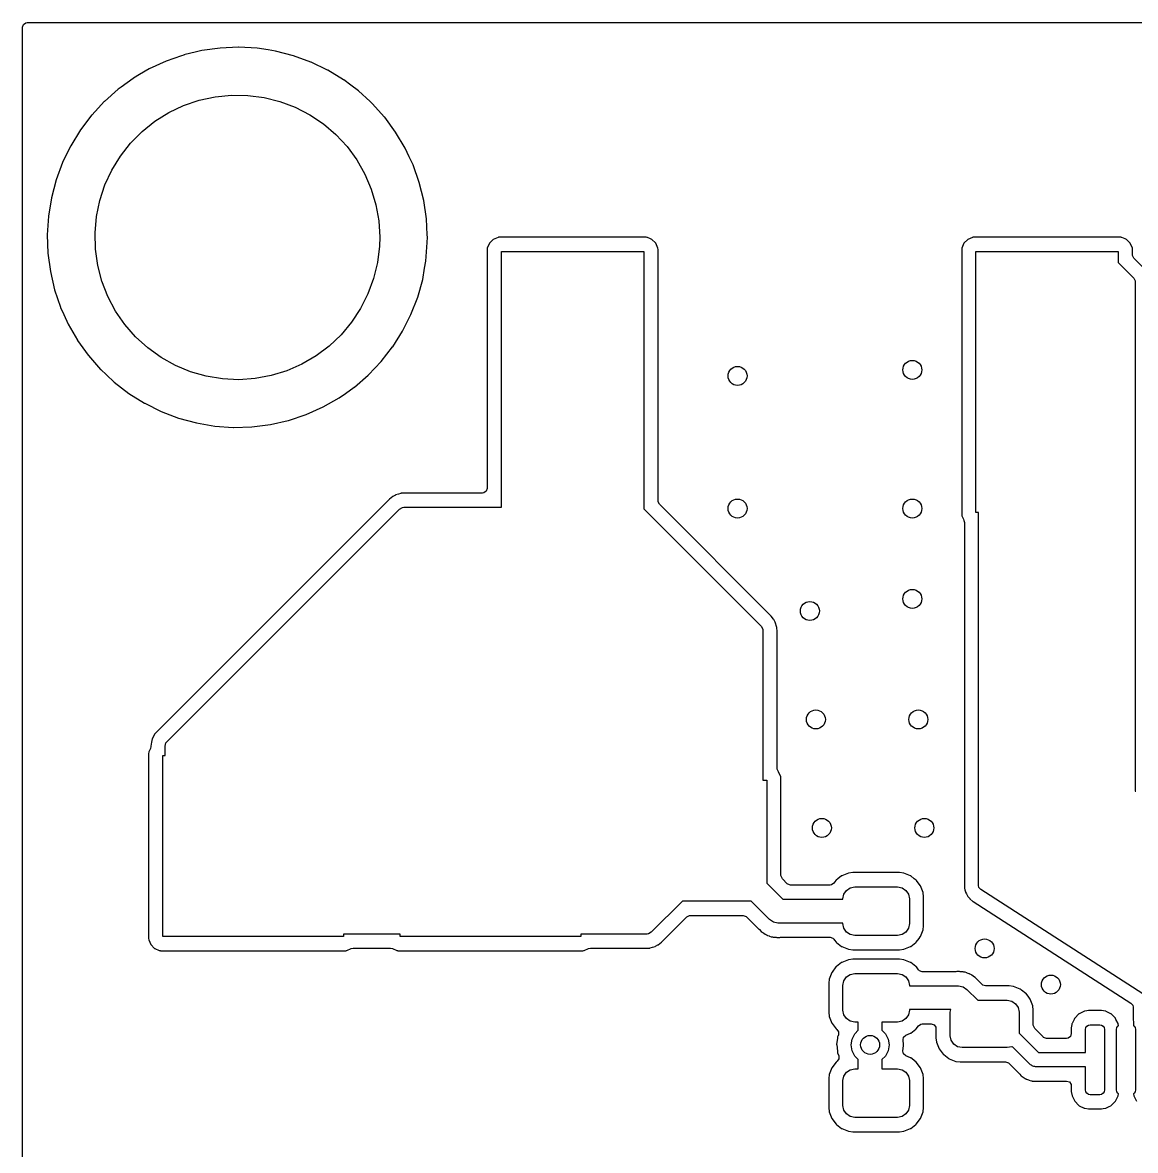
# Model space of a CAD drawing. Extents: x 0.02 to 1.58, y 0.02 to 1.58.
# Drawn here: x 0.022 to 0.945, y 0.642 to 1.578 of the extents above; entities that cross this region are included whole.
import ezdxf

# ---------------------------------------------------------------- set-up
doc = ezdxf.new("R2010")
doc.units = 0
doc.header["$MEASUREMENT"] = 0
doc.layers.add('BLACK', color=7, linetype='CONTINUOUS')

msp = doc.modelspace()

# ---------------------------------------------------------------- linework, layer by layer
at = {"layer": 'BLACK', "linetype": 'CONTINUOUS'}
for p, q in [((0.02181, 1.57429), (0.02256, 1.57658)), ((0.02181, 0.02571), (0.02181, 1.57429)), ((0.02256, 1.57658), (0.0245, 1.578)), ((0.0245, 1.578), (0.02571, 1.57819)), ((0.02571, 1.57819), (1.57429, 1.57819)), ((0.1662, 1.55387), (0.15557, 1.5513)), ((0.17045, 1.5549), (0.1662, 1.55387)), ((0.18571, 1.55704), (0.17045, 1.5549)), ((0.2011, 1.55769), (0.18571, 1.55704)), ((0.2012, 1.55768), (0.2011, 1.55769)), ((0.21639, 1.55683), (0.2012, 1.55768)), ((0.2012, 1.55768), (0.2012, 1.55768)), ((0.21648, 1.55683), (0.21639, 1.55683)), ((0.21639, 1.55683), (0.21639, 1.55683)), ((0.21658, 1.55681), (0.21648, 1.55683)), ((0.22552, 1.55543), (0.21658, 1.55681)), ((0.21658, 1.55681), (0.21658, 1.55681)), ((0.23171, 1.55447), (0.22552, 1.55543)), ((0.2318, 1.55445), (0.23171, 1.55447)), ((0.24654, 1.55066), (0.2318, 1.55445)), ((0.14093, 1.54621), (0.12694, 1.53975)), ((0.14102, 1.54624), (0.14093, 1.54621)), ((0.15356, 1.55061), (0.14102, 1.54624)), ((0.14102, 1.54624), (0.14102, 1.54624)), ((0.15548, 1.55127), (0.15356, 1.55061)), ((0.15557, 1.5513), (0.15548, 1.55127)), ((0.15557, 1.5513), (0.15557, 1.5513)), ((0.24663, 1.55064), (0.24654, 1.55066)), ((0.24654, 1.55066), (0.24654, 1.55066)), ((0.26111, 1.54537), (0.24663, 1.55064)), ((0.26119, 1.54533), (0.26111, 1.54537)), ((0.27492, 1.53875), (0.26119, 1.54533)), ((0.26119, 1.54533), (0.26119, 1.54533)), ((0.11893, 1.53504), (0.11374, 1.532)), ((0.12694, 1.53975), (0.11893, 1.53504)), ((0.275, 1.53871), (0.27492, 1.53875)), ((0.27492, 1.53875), (0.27492, 1.53875)), ((0.28818, 1.53073), (0.275, 1.53871)), ((0.11358, 1.53189), (0.10366, 1.52469)), ((0.11366, 1.53195), (0.11358, 1.53189)), ((0.11358, 1.53189), (0.11358, 1.53189)), ((0.11374, 1.532), (0.11366, 1.53195)), ((0.11374, 1.532), (0.11374, 1.532)), ((0.28825, 1.53067), (0.28818, 1.53073)), ((0.28826, 1.53067), (0.28825, 1.53067)), ((0.2943, 1.52615), (0.28826, 1.53067)), ((0.30051, 1.5215), (0.2943, 1.52615)), ((0.10119, 1.52289), (0.08967, 1.51267)), ((0.10366, 1.52469), (0.10119, 1.52289)), ((0.16824, 1.51376), (0.18152, 1.51666)), ((0.18152, 1.51666), (0.19505, 1.51801)), ((0.19505, 1.51801), (0.20865, 1.51779)), ((0.20865, 1.51779), (0.22213, 1.51602)), ((0.22213, 1.51602), (0.23532, 1.51271)), ((0.30058, 1.52144), (0.30051, 1.5215)), ((0.30059, 1.52144), (0.30058, 1.52144)), ((0.31012, 1.51273), (0.30059, 1.52144)), ((0.08472, 1.50732), (0.0792, 1.50136)), ((0.08961, 1.5126), (0.08472, 1.50732)), ((0.08967, 1.51267), (0.08961, 1.5126)), ((0.08961, 1.5126), (0.08961, 1.5126)), ((0.1431, 1.5035), (0.15537, 1.50935)), ((0.15537, 1.50935), (0.16824, 1.51376)), ((0.23532, 1.51271), (0.24804, 1.5079)), ((0.24804, 1.5079), (0.26012, 1.50166)), ((0.31189, 1.51111), (0.31012, 1.51273)), ((0.31196, 1.51104), (0.31189, 1.51111)), ((0.32214, 1.49974), (0.31196, 1.51104)), ((0.07914, 1.50128), (0.07177, 1.49157)), ((0.0792, 1.50136), (0.07914, 1.50129)), ((0.07914, 1.50129), (0.07914, 1.50128)), ((0.13158, 1.49627), (0.1431, 1.5035)), ((0.26012, 1.50166), (0.27141, 1.49408)), ((0.32214, 1.49973), (0.32214, 1.49974)), ((0.3222, 1.49966), (0.32214, 1.49973)), ((0.32226, 1.49959), (0.3222, 1.49966)), ((0.33129, 1.48734), (0.32226, 1.49959)), ((0.06989, 1.48909), (0.06182, 1.47597)), ((0.07177, 1.49157), (0.06989, 1.48909)), ((0.12097, 1.48777), (0.13158, 1.49627)), ((0.27141, 1.49408), (0.28175, 1.48525)), ((0.1114, 1.47811), (0.12097, 1.48777)), ((0.28175, 1.48525), (0.29101, 1.47529)), ((0.33134, 1.48726), (0.33129, 1.48734)), ((0.33129, 1.48734), (0.33129, 1.48734)), ((0.33923, 1.47403), (0.33134, 1.48726)), ((0.06087, 1.47403), (0.05506, 1.46212)), ((0.06177, 1.47588), (0.06087, 1.47403)), ((0.06182, 1.47597), (0.06177, 1.47588)), ((0.06177, 1.47588), (0.06177, 1.47588)), ((0.10301, 1.46741), (0.1114, 1.47811)), ((0.29101, 1.47529), (0.29906, 1.46433)), ((0.34268, 1.4667), (0.33923, 1.47403)), ((0.05506, 1.46212), (0.04969, 1.44768)), ((0.09591, 1.45581), (0.10301, 1.46741)), ((0.29906, 1.46433), (0.30579, 1.45252)), ((0.34575, 1.46018), (0.34268, 1.4667)), ((0.34579, 1.46009), (0.34575, 1.46018)), ((0.34575, 1.46018), (0.34575, 1.46018)), ((0.35096, 1.44558), (0.34579, 1.46009)), ((0.09018, 1.44348), (0.09591, 1.45581)), ((0.30579, 1.45252), (0.31113, 1.44001)), ((0.04969, 1.44768), (0.04576, 1.43279)), ((0.08591, 1.43057), (0.09018, 1.44348)), ((0.35469, 1.43063), (0.35096, 1.44558)), ((0.04576, 1.43279), (0.04329, 1.41758)), ((0.31113, 1.44001), (0.31499, 1.42697)), ((0.08316, 1.41725), (0.08591, 1.43057)), ((0.31499, 1.42697), (0.31733, 1.41358)), ((0.35694, 1.41539), (0.35469, 1.43063)), ((0.04329, 1.41758), (0.04233, 1.4022)), ((0.08195, 1.40371), (0.08316, 1.41725)), ((0.31733, 1.41358), (0.31811, 1.4)), ((0.35758, 1.4022), (0.35694, 1.41539)), ((0.0823, 1.39012), (0.08195, 1.40371)), ((0.04233, 1.4022), (0.04286, 1.3868)), ((0.31811, 1.4), (0.31788, 1.39258)), ((0.35645, 1.38024), (0.35763, 1.3956)), ((0.35769, 1.4), (0.35758, 1.4022)), ((0.35763, 1.3956), (0.35769, 1.4)), ((0.40916, 1.39507), (0.40738, 1.39104)), ((0.41228, 1.39819), (0.40916, 1.39507)), ((0.4163, 1.39998), (0.41228, 1.39819)), ((0.4166, 1.40001), (0.4163, 1.39998)), ((0.41669, 1.40002), (0.4166, 1.40001)), ((0.4166, 1.40001), (0.4166, 1.40001)), ((0.41734, 1.4001), (0.41669, 1.40002)), ((0.53896, 1.4001), (0.41734, 1.4001)), ((0.53907, 1.40009), (0.53896, 1.4001)), ((0.53928, 1.40006), (0.53907, 1.40009)), ((0.53907, 1.40009), (0.53907, 1.40009)), ((0.53997, 1.39998), (0.53928, 1.40006)), ((0.54024, 1.39986), (0.53997, 1.39998)), ((0.54286, 1.39871), (0.54024, 1.39986)), ((0.54024, 1.39986), (0.54024, 1.39986)), ((0.544, 1.3982), (0.54286, 1.39871)), ((0.54426, 1.39794), (0.544, 1.3982)), ((0.54661, 1.3956), (0.54426, 1.39794)), ((0.54712, 1.39508), (0.54661, 1.3956)), ((0.54891, 1.39106), (0.54712, 1.39508)), ((0.80287, 1.39507), (0.80108, 1.39104)), ((0.80598, 1.39819), (0.80287, 1.39507)), ((0.81001, 1.39998), (0.80598, 1.39819)), ((0.8103, 1.40001), (0.81001, 1.39998)), ((0.81039, 1.40002), (0.8103, 1.40001)), ((0.8103, 1.40001), (0.8103, 1.40001)), ((0.81104, 1.4001), (0.81039, 1.40002)), ((0.93266, 1.4001), (0.81104, 1.4001)), ((0.93278, 1.40009), (0.93266, 1.4001)), ((0.93298, 1.40006), (0.93278, 1.40009)), ((0.93278, 1.40009), (0.93278, 1.40009)), ((0.93367, 1.39998), (0.93298, 1.40006)), ((0.93394, 1.39986), (0.93367, 1.39998)), ((0.93656, 1.39871), (0.93394, 1.39986)), ((0.93394, 1.39986), (0.93394, 1.39986)), ((0.93771, 1.3982), (0.93656, 1.39871)), ((0.93796, 1.39794), (0.93771, 1.3982)), ((0.94031, 1.3956), (0.93796, 1.39794)), ((0.94082, 1.39508), (0.94031, 1.3956)), ((0.94261, 1.39106), (0.94082, 1.39508)), ((0.04286, 1.3868), (0.0449, 1.37153)), ((0.08422, 1.37665), (0.0823, 1.39012)), ((0.31788, 1.39258), (0.31624, 1.37908)), ((0.40738, 1.39104), (0.40726, 1.39003)), ((0.40726, 1.39003), (0.40726, 1.19171)), ((0.41909, 1.176), (0.41909, 1.38827)), ((0.41909, 1.38827), (0.53721, 1.38827)), ((0.53721, 1.38827), (0.53721, 1.1748)), ((0.54904, 1.39003), (0.54891, 1.39106)), ((0.54904, 1.18128), (0.54904, 1.39003)), ((0.80108, 1.39104), (0.80097, 1.39003)), ((0.80097, 1.39003), (0.80097, 1.16997)), ((0.8128, 1.17173), (0.8128, 1.38827)), ((0.8128, 1.38827), (0.93091, 1.38827)), ((0.93091, 1.38827), (0.93091, 1.37909)), ((0.94274, 1.39003), (0.94261, 1.39106)), ((0.94274, 1.38558), (0.94274, 1.39003)), ((0.94278, 1.38497), (0.94274, 1.38558)), ((0.94388, 1.38283), (0.94278, 1.38497)), ((0.08767, 1.3635), (0.08422, 1.37665)), ((0.31624, 1.37908), (0.31307, 1.36586)), ((0.35541, 1.37437), (0.35643, 1.38014)), ((0.35643, 1.38014), (0.35645, 1.38024)), ((0.35643, 1.38014), (0.35643, 1.38014)), ((0.93091, 1.37909), (0.94386, 1.36614)), ((0.95221, 1.37449), (0.94388, 1.38283)), ((0.0449, 1.37153), (0.04842, 1.35653)), ((0.35377, 1.36506), (0.35541, 1.37437)), ((0.09261, 1.35083), (0.08767, 1.3635)), ((0.31307, 1.36586), (0.3084, 1.35309)), ((0.34963, 1.35023), (0.35377, 1.36506)), ((0.94386, 1.36614), (0.94495, 1.364)), ((0.94495, 1.364), (0.945, 1.36339)), ((0.945, 1.36339), (0.945, 0.94043)), ((0.04842, 1.35653), (0.05338, 1.34195)), ((0.09897, 1.33882), (0.09261, 1.35083)), ((0.3084, 1.35309), (0.30229, 1.34094)), ((0.34406, 1.33586), (0.34963, 1.35023)), ((0.05338, 1.34195), (0.05342, 1.34186)), ((0.05342, 1.34186), (0.05342, 1.34186)), ((0.05342, 1.34186), (0.05615, 1.33586)), ((0.10668, 1.32761), (0.09897, 1.33882)), ((0.30229, 1.34094), (0.29482, 1.32958)), ((0.05615, 1.33586), (0.05975, 1.32792)), ((0.29482, 1.32958), (0.2861, 1.31915)), ((0.33711, 1.32211), (0.34406, 1.33586)), ((0.05975, 1.32792), (0.06745, 1.31458)), ((0.11561, 1.31736), (0.10668, 1.32761)), ((0.32891, 1.30918), (0.33706, 1.32203)), ((0.33706, 1.32203), (0.33711, 1.32211)), ((0.33706, 1.32203), (0.33706, 1.32203)), ((0.06745, 1.31458), (0.06751, 1.3145)), ((0.06751, 1.3145), (0.06751, 1.3145)), ((0.06751, 1.3145), (0.07636, 1.30213)), ((0.12567, 1.30821), (0.11561, 1.31736)), ((0.2861, 1.31915), (0.27624, 1.30979)), ((0.07636, 1.30213), (0.07642, 1.30205)), ((0.07642, 1.30205), (0.08657, 1.29046)), ((0.13671, 1.30028), (0.12567, 1.30821)), ((0.26536, 1.30162), (0.25362, 1.29476)), ((0.27624, 1.30979), (0.26536, 1.30162)), ((0.31937, 1.29696), (0.32886, 1.3091)), ((0.32886, 1.3091), (0.32891, 1.30918)), ((0.32891, 1.30918), (0.32891, 1.30918)), ((0.1486, 1.29366), (0.13671, 1.30028)), ((0.16116, 1.28846), (0.1486, 1.29366)), ((0.25362, 1.29476), (0.24117, 1.2893)), ((0.30881, 1.28587), (0.31406, 1.29138)), ((0.31406, 1.29138), (0.31937, 1.29696)), ((0.08657, 1.29046), (0.08664, 1.29039)), ((0.08664, 1.29039), (0.08664, 1.29039)), ((0.08664, 1.29039), (0.09145, 1.28587)), ((0.09145, 1.28587), (0.0978, 1.27991)), ((0.17424, 1.28473), (0.16116, 1.28846)), ((0.18765, 1.28254), (0.17424, 1.28473)), ((0.20124, 1.2819), (0.18765, 1.28254)), ((0.2148, 1.28282), (0.20124, 1.2819)), ((0.22817, 1.2853), (0.2148, 1.28282)), ((0.24117, 1.2893), (0.22817, 1.2853)), ((0.29716, 1.2758), (0.30867, 1.28574)), ((0.30867, 1.28574), (0.30875, 1.28581)), ((0.30867, 1.28574), (0.30867, 1.28574)), ((0.30875, 1.28581), (0.30881, 1.28587)), ((0.30881, 1.28587), (0.30881, 1.28587)), ((0.0978, 1.27991), (0.11, 1.27051)), ((0.28968, 1.27051), (0.29701, 1.27568)), ((0.29701, 1.27568), (0.29708, 1.27574)), ((0.29708, 1.27574), (0.29716, 1.2758)), ((0.29716, 1.2758), (0.29716, 1.2758)), ((0.11, 1.27051), (0.11009, 1.27046)), ((0.11009, 1.27046), (0.12299, 1.2624)), ((0.2711, 1.25925), (0.28449, 1.26686)), ((0.28449, 1.26686), (0.28968, 1.27051)), ((0.12299, 1.2624), (0.12299, 1.2624)), ((0.12299, 1.2624), (0.12307, 1.26235)), ((0.12307, 1.26235), (0.12316, 1.26231)), ((0.12316, 1.26231), (0.12316, 1.26231)), ((0.12316, 1.26231), (0.13678, 1.25554)), ((0.13678, 1.25554), (0.13687, 1.2555)), ((0.13687, 1.2555), (0.15127, 1.25003)), ((0.25703, 1.25298), (0.2711, 1.25925)), ((0.15127, 1.25003), (0.16614, 1.24599)), ((0.16614, 1.24599), (0.18133, 1.24342)), ((0.2121, 1.24277), (0.22738, 1.24471)), ((0.22738, 1.24471), (0.22748, 1.24473)), ((0.22748, 1.24473), (0.24231, 1.2481)), ((0.22748, 1.24473), (0.22748, 1.24473)), ((0.24231, 1.2481), (0.24241, 1.24812)), ((0.24231, 1.2481), (0.24231, 1.2481)), ((0.24241, 1.24812), (0.25703, 1.25298)), ((0.18133, 1.24342), (0.18142, 1.24341)), ((0.18142, 1.24341), (0.18142, 1.24341)), ((0.18142, 1.24341), (0.1966, 1.24235)), ((0.1966, 1.24235), (0.1966, 1.24235)), ((0.1966, 1.24235), (0.1967, 1.24234)), ((0.1967, 1.24234), (0.19679, 1.24235)), ((0.19679, 1.24235), (0.212, 1.24277)), ((0.19679, 1.24235), (0.19679, 1.24235)), ((0.212, 1.24277), (0.212, 1.24277)), ((0.212, 1.24277), (0.2121, 1.24277)), ((0.40652, 1.18942), (0.40457, 1.188)), ((0.40726, 1.19171), (0.40652, 1.18942)), ((0.3262, 1.1829), (0.1331, 0.98981)), ((0.32889, 1.18491), (0.3262, 1.1829)), ((0.32901, 1.18498), (0.32889, 1.18491)), ((0.33117, 1.18616), (0.32901, 1.18498)), ((0.32901, 1.18498), (0.32901, 1.18498)), ((0.33134, 1.18625), (0.33117, 1.18616)), ((0.33367, 1.18698), (0.33134, 1.18625)), ((0.33555, 1.18757), (0.33367, 1.18698)), ((0.33574, 1.18763), (0.33555, 1.18757)), ((0.33555, 1.18757), (0.33555, 1.18757)), ((0.33617, 1.18768), (0.33574, 1.18763)), ((0.33674, 1.18774), (0.33617, 1.18768)), ((0.33679, 1.18774), (0.33674, 1.18774)), ((0.33674, 1.18774), (0.33674, 1.18774)), ((0.33684, 1.18775), (0.33679, 1.18774)), ((0.338, 1.18781), (0.33684, 1.18775)), ((0.33684, 1.18775), (0.33684, 1.18775)), ((0.33805, 1.18781), (0.338, 1.18781)), ((0.338, 1.18781), (0.338, 1.18781)), ((0.40337, 1.18781), (0.33805, 1.18781)), ((0.40457, 1.188), (0.40337, 1.18781)), ((0.54908, 1.18067), (0.54904, 1.18128)), ((0.55018, 1.17853), (0.54908, 1.18067)), ((0.14145, 0.98145), (0.33455, 1.17455)), ((0.33455, 1.17455), (0.337, 1.17589)), ((0.337, 1.17589), (0.33805, 1.176)), ((0.33805, 1.176), (0.41909, 1.176)), ((0.53721, 1.1748), (0.63455, 1.07745)), ((0.6429, 1.0858), (0.55018, 1.17853)), ((0.80097, 1.16997), (0.80109, 1.16894)), ((0.815, 1.17173), (0.8128, 1.17173)), ((0.815, 0.86213), (0.815, 1.17173)), ((0.80109, 1.16894), (0.80234, 1.16613)), ((0.80234, 1.16613), (0.80285, 1.16497)), ((0.80285, 1.16497), (0.80319, 1.16338)), ((0.80319, 1.16338), (0.80319, 0.86213)), ((0.64491, 1.08311), (0.6429, 1.0858)), ((0.63455, 1.07745), (0.63589, 1.075)), ((0.64498, 1.08299), (0.64491, 1.08311)), ((0.64565, 1.08176), (0.64498, 1.08299)), ((0.64498, 1.08299), (0.64498, 1.08299)), ((0.64625, 1.08066), (0.64565, 1.08176)), ((0.64763, 1.07626), (0.64625, 1.08066)), ((0.64774, 1.07521), (0.64763, 1.07626)), ((0.63589, 1.075), (0.636, 1.07395)), ((0.636, 1.07395), (0.636, 0.9496)), ((0.64781, 1.07395), (0.64774, 1.07521)), ((0.64781, 0.95934), (0.64781, 1.07395)), ((0.12945, 0.98396), (0.12867, 0.98127)), ((0.13159, 0.98804), (0.12945, 0.98396)), ((0.13226, 0.98886), (0.13159, 0.98804)), ((0.1331, 0.98981), (0.13226, 0.98886)), ((0.12786, 0.97598), (0.12656, 0.97304)), ((0.12819, 0.97755), (0.12786, 0.97598)), ((0.12867, 0.98127), (0.12819, 0.97794)), ((0.12819, 0.97794), (0.12819, 0.97755)), ((0.14, 0.97794), (0.14079, 0.98063)), ((0.14, 0.97), (0.14, 0.97794)), ((0.14079, 0.98063), (0.14145, 0.98145)), ((0.12644, 0.97277), (0.12632, 0.97176)), ((0.12632, 0.97176), (0.12632, 0.81824)), ((0.12656, 0.97304), (0.12644, 0.97277)), ((0.13815, 0.82), (0.13815, 0.97)), ((0.13815, 0.97), (0.14, 0.97)), ((0.64786, 0.95873), (0.64781, 0.95934)), ((0.64873, 0.95702), (0.64786, 0.95873)), ((0.64866, 0.95697), (0.64873, 0.95702)), ((0.64886, 0.95667), (0.64866, 0.95697)), ((0.64912, 0.95642), (0.64886, 0.95667)), ((0.65091, 0.95239), (0.64912, 0.95642)), ((0.636, 0.9496), (0.6392, 0.9496)), ((0.6392, 0.9496), (0.6392, 0.86412)), ((0.65103, 0.95136), (0.65091, 0.95239)), ((0.65103, 0.87063), (0.65103, 0.95136)), ((0.945, 0.94043), (0.94547, 0.94043)), ((0.65108, 0.87003), (0.65103, 0.87063)), ((0.70154, 0.87032), (0.70133, 0.87016)), ((0.70707, 0.8725), (0.70154, 0.87032)), ((0.7106, 0.87293), (0.70707, 0.8725)), ((0.7494, 0.87293), (0.7106, 0.87293)), ((0.75294, 0.8725), (0.7494, 0.87293)), ((0.75846, 0.87032), (0.75294, 0.8725)), ((0.75867, 0.87016), (0.75846, 0.87032)), ((0.6392, 0.86412), (0.65255, 0.85077)), ((0.65217, 0.86788), (0.65108, 0.87003)), ((0.65631, 0.86374), (0.65217, 0.86788)), ((0.65678, 0.86334), (0.65631, 0.86374)), ((0.65907, 0.8626), (0.65678, 0.86334)), ((0.69174, 0.8626), (0.65907, 0.8626)), ((0.69287, 0.86277), (0.69174, 0.8626)), ((0.69485, 0.86414), (0.69287, 0.86277)), ((0.69665, 0.86652), (0.69485, 0.86414)), ((0.69681, 0.86673), (0.69665, 0.86652)), ((0.69833, 0.86788), (0.69681, 0.86673)), ((0.70133, 0.87016), (0.69833, 0.86788)), ((0.70133, 0.87016), (0.70133, 0.87016)), ((0.70852, 0.86035), (0.71228, 0.8611)), ((0.71228, 0.8611), (0.74772, 0.8611)), ((0.74772, 0.8611), (0.75148, 0.86035)), ((0.76167, 0.86788), (0.75867, 0.87016)), ((0.75867, 0.87016), (0.75867, 0.87016)), ((0.76319, 0.86673), (0.76167, 0.86788)), ((0.76335, 0.86652), (0.76319, 0.86673)), ((0.76576, 0.86334), (0.76335, 0.86652)), ((0.76678, 0.862), (0.76576, 0.86334)), ((0.76896, 0.85648), (0.76678, 0.862)), ((0.80319, 0.86213), (0.80339, 0.85995)), ((0.81527, 0.86071), (0.815, 0.86213)), ((0.70244, 0.85126), (0.70319, 0.85503)), ((0.70319, 0.85503), (0.70532, 0.85822)), ((0.70532, 0.85822), (0.70852, 0.86035)), ((0.75148, 0.86035), (0.75468, 0.85822)), ((0.75468, 0.85822), (0.75681, 0.85503)), ((0.75681, 0.85503), (0.75756, 0.85126)), ((0.76939, 0.85294), (0.76896, 0.85648)), ((0.76939, 0.82891), (0.76939, 0.85294)), ((0.80339, 0.85995), (0.80366, 0.85854)), ((0.80366, 0.85854), (0.80404, 0.85705)), ((0.80404, 0.85705), (0.80415, 0.85683)), ((0.80415, 0.85683), (0.80415, 0.85683)), ((0.80415, 0.85683), (0.80504, 0.85522)), ((0.80504, 0.85522), (0.80612, 0.85324)), ((0.80612, 0.85324), (0.80764, 0.85137)), ((0.81679, 0.85885), (0.81527, 0.86071)), ((0.955, 0.77), (0.81679, 0.85885)), ((0.5692, 0.8492), (0.54345, 0.82345)), ((0.62628, 0.8492), (0.5692, 0.8492)), ((0.64151, 0.83396), (0.62628, 0.8492)), ((0.65255, 0.85077), (0.70244, 0.85077)), ((0.70244, 0.85077), (0.70244, 0.85126)), ((0.75756, 0.85126), (0.75756, 0.83059)), ((0.80764, 0.85137), (0.80776, 0.85127)), ((0.80776, 0.85127), (0.81029, 0.84902)), ((0.81029, 0.84902), (0.81029, 0.84902)), ((0.81029, 0.84902), (0.8104, 0.84891)), ((0.8104, 0.84891), (0.9414, 0.7647)), ((0.5518, 0.8151), (0.57293, 0.83623)), ((0.57293, 0.83623), (0.57508, 0.83732)), ((0.57508, 0.83732), (0.57569, 0.83737)), ((0.57569, 0.83737), (0.61977, 0.83737)), ((0.61977, 0.83737), (0.62206, 0.83662)), ((0.62206, 0.83662), (0.62252, 0.83623)), ((0.62252, 0.83623), (0.63275, 0.826)), ((0.64471, 0.83183), (0.64151, 0.83396)), ((0.63275, 0.826), (0.63286, 0.82588)), ((0.63286, 0.82588), (0.63453, 0.82407)), ((0.63453, 0.82407), (0.63546, 0.82349)), ((0.63546, 0.82349), (0.63603, 0.82314)), ((0.64848, 0.83108), (0.64471, 0.83183)), ((0.70244, 0.83108), (0.64848, 0.83108)), ((0.64848, 0.83108), (0.64848, 0.83108)), ((0.70244, 0.83059), (0.70244, 0.83108)), ((0.70319, 0.82682), (0.70244, 0.83059)), ((0.70532, 0.82363), (0.70319, 0.82682)), ((0.70852, 0.8215), (0.70532, 0.82363)), ((0.75468, 0.82363), (0.75148, 0.8215)), ((0.75681, 0.82682), (0.75468, 0.82363)), ((0.75756, 0.83059), (0.75681, 0.82682)), ((0.76678, 0.81985), (0.76896, 0.82537)), ((0.76896, 0.82537), (0.76939, 0.82891)), ((0.12632, 0.81824), (0.12644, 0.81721)), ((0.12644, 0.81721), (0.12823, 0.81318)), ((0.28815, 0.82), (0.13815, 0.82)), ((0.335, 0.822), (0.28815, 0.822)), ((0.28815, 0.822), (0.28815, 0.82)), ((0.335, 0.82), (0.335, 0.822)), ((0.485, 0.82), (0.335, 0.82)), ((0.53995, 0.822), (0.485, 0.822)), ((0.485, 0.822), (0.485, 0.82)), ((0.541, 0.82211), (0.53995, 0.822)), ((0.54345, 0.82345), (0.541, 0.82211)), ((0.54911, 0.81309), (0.5518, 0.8151)), ((0.63603, 0.82314), (0.63633, 0.82293)), ((0.63633, 0.82293), (0.63752, 0.82203)), ((0.63752, 0.82203), (0.63752, 0.82203)), ((0.63752, 0.82203), (0.63774, 0.82187)), ((0.63774, 0.82187), (0.63837, 0.82161)), ((0.63837, 0.82161), (0.63899, 0.8213)), ((0.63899, 0.8213), (0.63935, 0.82108)), ((0.63935, 0.82108), (0.63935, 0.82108)), ((0.63935, 0.82108), (0.63958, 0.82094)), ((0.63958, 0.82094), (0.63983, 0.82086)), ((0.63983, 0.82086), (0.64127, 0.82045)), ((0.64127, 0.82045), (0.64162, 0.82033)), ((0.64162, 0.82033), (0.64301, 0.81978)), ((0.64301, 0.81978), (0.64301, 0.81978)), ((0.64301, 0.81978), (0.64326, 0.81968)), ((0.64326, 0.81968), (0.64394, 0.81961)), ((0.64394, 0.81961), (0.64462, 0.81947)), ((0.64462, 0.81947), (0.64528, 0.81928)), ((0.64528, 0.81928), (0.64548, 0.81927)), ((0.64548, 0.81927), (0.64548, 0.81927)), ((0.64548, 0.81927), (0.64563, 0.81926)), ((0.64563, 0.81926), (0.64563, 0.81926)), ((0.64563, 0.81926), (0.6457, 0.81925)), ((0.6457, 0.81925), (0.64712, 0.81925)), ((0.64712, 0.81925), (0.64753, 0.81923)), ((0.64753, 0.81923), (0.6489, 0.81909)), ((0.6489, 0.81909), (0.6489, 0.81909)), ((0.6489, 0.81909), (0.64916, 0.81906)), ((0.64916, 0.81906), (0.64998, 0.8192)), ((0.64998, 0.8192), (0.65063, 0.81925)), ((0.65063, 0.81925), (0.69174, 0.81925)), ((0.69174, 0.81925), (0.69403, 0.81851)), ((0.69403, 0.81851), (0.69485, 0.81771)), ((0.69485, 0.81771), (0.69543, 0.81694)), ((0.69543, 0.81694), (0.69681, 0.81512)), ((0.69681, 0.81512), (0.69703, 0.81496)), ((0.69703, 0.81496), (0.70133, 0.81169)), ((0.71228, 0.82075), (0.70852, 0.8215)), ((0.74772, 0.82075), (0.71228, 0.82075)), ((0.75148, 0.8215), (0.74772, 0.82075)), ((0.75867, 0.81169), (0.76297, 0.81496)), ((0.76297, 0.81496), (0.76319, 0.81512)), ((0.76319, 0.81512), (0.76564, 0.81836)), ((0.76564, 0.81836), (0.76662, 0.81964)), ((0.76662, 0.81964), (0.76678, 0.81985)), ((0.76662, 0.81964), (0.76662, 0.81964)), ((0.12823, 0.81318), (0.13135, 0.81007)), ((0.13135, 0.81007), (0.13168, 0.80992)), ((0.13168, 0.80992), (0.13511, 0.80841)), ((0.13511, 0.80841), (0.13511, 0.80841)), ((0.13511, 0.80841), (0.13538, 0.80829)), ((0.13538, 0.80829), (0.13567, 0.80825)), ((0.13567, 0.80825), (0.13628, 0.80818)), ((0.13628, 0.80818), (0.13639, 0.80817)), ((0.13639, 0.80817), (0.28991, 0.80817)), ((0.28991, 0.80817), (0.29061, 0.80825)), ((0.29061, 0.80825), (0.29065, 0.80826)), ((0.29065, 0.80826), (0.29094, 0.80829)), ((0.29065, 0.80826), (0.29065, 0.80826)), ((0.29094, 0.80829), (0.29445, 0.80985)), ((0.29445, 0.80985), (0.29604, 0.81019)), ((0.29604, 0.81019), (0.32711, 0.81019)), ((0.32711, 0.81019), (0.32868, 0.80986)), ((0.32868, 0.80986), (0.33223, 0.80829)), ((0.33223, 0.80829), (0.33252, 0.80825)), ((0.33252, 0.80825), (0.33313, 0.80818)), ((0.33313, 0.80818), (0.33324, 0.80817)), ((0.33324, 0.80817), (0.48676, 0.80817)), ((0.48676, 0.80817), (0.48746, 0.80825)), ((0.48746, 0.80825), (0.4875, 0.80826)), ((0.4875, 0.80826), (0.48779, 0.80829)), ((0.4875, 0.80826), (0.4875, 0.80826)), ((0.48779, 0.80829), (0.4913, 0.80985)), ((0.4913, 0.80985), (0.49289, 0.81019)), ((0.49289, 0.81019), (0.53995, 0.81019)), ((0.53995, 0.81019), (0.54, 0.81019)), ((0.54, 0.81019), (0.54116, 0.81025)), ((0.54, 0.81019), (0.54, 0.81019)), ((0.54116, 0.81025), (0.54121, 0.81026)), ((0.54116, 0.81025), (0.54116, 0.81025)), ((0.54121, 0.81026), (0.54126, 0.81026)), ((0.54126, 0.81026), (0.54183, 0.81032)), ((0.54126, 0.81026), (0.54126, 0.81026)), ((0.54183, 0.81032), (0.54226, 0.81037)), ((0.54226, 0.81037), (0.54244, 0.81043)), ((0.54244, 0.81043), (0.54433, 0.81102)), ((0.54244, 0.81043), (0.54244, 0.81043)), ((0.54433, 0.81102), (0.54666, 0.81175)), ((0.54666, 0.81175), (0.54683, 0.81184)), ((0.54683, 0.81184), (0.54899, 0.81302)), ((0.54899, 0.81302), (0.54911, 0.81309)), ((0.54899, 0.81302), (0.54899, 0.81302)), ((0.70133, 0.81169), (0.70133, 0.81169)), ((0.70133, 0.81169), (0.70154, 0.81153)), ((0.70154, 0.81153), (0.70707, 0.80934)), ((0.70707, 0.80934), (0.7106, 0.80892)), ((0.7106, 0.80892), (0.7494, 0.80892)), ((0.7494, 0.80892), (0.75294, 0.80934)), ((0.75294, 0.80934), (0.75846, 0.81153)), ((0.75846, 0.81153), (0.75867, 0.81169)), ((0.75867, 0.81169), (0.75867, 0.81169)), ((0.70133, 0.79831), (0.69703, 0.79504)), ((0.70154, 0.79847), (0.70133, 0.79831)), ((0.70133, 0.79831), (0.70133, 0.79831)), ((0.70707, 0.80066), (0.70154, 0.79847)), ((0.7106, 0.80108), (0.70707, 0.80066)), ((0.7494, 0.80108), (0.7106, 0.80108)), ((0.75294, 0.80066), (0.7494, 0.80108)), ((0.75846, 0.79847), (0.75294, 0.80066)), ((0.75867, 0.79831), (0.75846, 0.79847)), ((0.76297, 0.79504), (0.75867, 0.79831)), ((0.75867, 0.79831), (0.75867, 0.79831)), ((0.69322, 0.79015), (0.69104, 0.78463)), ((0.69341, 0.79039), (0.69322, 0.79015)), ((0.69665, 0.79467), (0.69341, 0.79039)), ((0.69681, 0.79488), (0.69665, 0.79467)), ((0.69703, 0.79504), (0.69681, 0.79488)), ((0.70319, 0.78318), (0.70532, 0.78637)), ((0.70532, 0.78637), (0.70852, 0.7885)), ((0.70852, 0.7885), (0.71228, 0.78925)), ((0.71228, 0.78925), (0.74772, 0.78925)), ((0.74772, 0.78925), (0.75148, 0.7885)), ((0.75148, 0.7885), (0.75468, 0.78637)), ((0.75468, 0.78637), (0.75681, 0.78318)), ((0.76319, 0.79488), (0.76297, 0.79504)), ((0.76335, 0.79467), (0.76319, 0.79488)), ((0.76515, 0.79229), (0.76335, 0.79467)), ((0.76597, 0.79149), (0.76515, 0.79229)), ((0.76826, 0.79075), (0.76597, 0.79149)), ((0.79617, 0.79075), (0.76826, 0.79075)), ((0.79682, 0.7908), (0.79617, 0.79075)), ((0.79764, 0.79094), (0.79682, 0.7908)), ((0.7979, 0.79091), (0.79764, 0.79094)), ((0.79927, 0.79077), (0.7979, 0.79091)), ((0.7979, 0.79091), (0.7979, 0.79091)), ((0.79968, 0.79075), (0.79927, 0.79077)), ((0.8011, 0.79075), (0.79968, 0.79075)), ((0.80117, 0.79074), (0.8011, 0.79075)), ((0.80132, 0.79073), (0.80117, 0.79074)), ((0.80117, 0.79074), (0.80117, 0.79074)), ((0.80152, 0.79072), (0.80132, 0.79073)), ((0.80132, 0.79073), (0.80132, 0.79073)), ((0.80218, 0.79053), (0.80152, 0.79072)), ((0.80286, 0.79039), (0.80218, 0.79053)), ((0.80354, 0.79032), (0.80286, 0.79039)), ((0.80379, 0.79022), (0.80354, 0.79032)), ((0.80519, 0.78967), (0.80379, 0.79022)), ((0.80379, 0.79022), (0.80379, 0.79022)), ((0.80553, 0.78955), (0.80519, 0.78967)), ((0.80722, 0.78906), (0.80553, 0.78955)), ((0.80745, 0.78892), (0.80722, 0.78906)), ((0.80781, 0.7887), (0.80745, 0.78892)), ((0.80745, 0.78892), (0.80745, 0.78892)), ((0.80843, 0.78839), (0.80781, 0.7887)), ((0.80907, 0.78813), (0.80843, 0.78839)), ((0.80928, 0.78797), (0.80907, 0.78813)), ((0.81047, 0.78707), (0.80928, 0.78797)), ((0.80928, 0.78797), (0.80928, 0.78797)), ((0.81077, 0.78686), (0.81047, 0.78707)), ((0.81227, 0.78593), (0.81077, 0.78686)), ((0.69104, 0.78463), (0.69061, 0.78109)), ((0.69061, 0.78109), (0.69061, 0.75706)), ((0.70244, 0.77941), (0.70319, 0.78318)), ((0.70244, 0.75874), (0.70244, 0.77941)), ((0.75681, 0.78318), (0.75756, 0.77941)), ((0.75756, 0.77941), (0.75756, 0.77892)), ((0.75756, 0.77892), (0.79833, 0.77892)), ((0.79833, 0.77892), (0.80209, 0.77817)), ((0.80209, 0.77817), (0.80529, 0.77604)), ((0.81245, 0.78574), (0.81227, 0.78593)), ((0.81394, 0.78412), (0.81245, 0.78574)), ((0.81405, 0.784), (0.81394, 0.78412)), ((0.81799, 0.78006), (0.81405, 0.784)), ((0.81846, 0.77966), (0.81799, 0.78006)), ((0.82075, 0.77892), (0.81846, 0.77966)), ((0.84039, 0.77892), (0.82075, 0.77892)), ((0.84392, 0.77849), (0.84039, 0.77892)), ((0.84944, 0.7763), (0.84392, 0.77849)), ((0.80529, 0.77604), (0.81423, 0.76709)), ((0.84965, 0.77614), (0.84944, 0.7763)), ((0.85062, 0.77541), (0.84965, 0.77614)), ((0.84965, 0.77614), (0.84965, 0.77614)), ((0.85417, 0.77271), (0.85062, 0.77541)), ((0.85433, 0.7725), (0.85417, 0.77271)), ((0.85661, 0.76949), (0.85433, 0.7725)), ((0.85776, 0.76798), (0.85661, 0.76949)), ((0.85995, 0.76246), (0.85776, 0.76798)), ((0.70319, 0.75497), (0.70244, 0.75874)), ((0.75756, 0.75874), (0.75681, 0.75497)), ((0.79185, 0.75923), (0.75756, 0.75923)), ((0.75756, 0.75923), (0.75756, 0.75874)), ((0.79146, 0.75724), (0.79185, 0.75923)), ((0.81423, 0.76709), (0.8387, 0.76709)), ((0.8387, 0.76709), (0.84247, 0.76634)), ((0.84247, 0.76634), (0.84566, 0.7642)), ((0.84566, 0.7642), (0.84779, 0.76101)), ((0.84779, 0.76101), (0.84854, 0.75724)), ((0.86037, 0.75893), (0.85995, 0.76246)), ((0.86037, 0.74632), (0.86037, 0.75893)), ((0.90274, 0.75798), (0.90116, 0.75717)), ((0.90483, 0.75831), (0.90274, 0.75798)), ((0.90629, 0.75854), (0.90483, 0.75831)), ((0.90644, 0.75856), (0.90629, 0.75854)), ((0.90629, 0.75854), (0.90629, 0.75854)), ((0.91162, 0.75856), (0.90644, 0.75856)), ((0.91679, 0.75856), (0.91162, 0.75856)), ((0.91694, 0.75854), (0.91679, 0.75856)), ((0.92018, 0.75803), (0.91694, 0.75854)), ((0.91694, 0.75854), (0.91694, 0.75854)), ((0.92048, 0.75798), (0.92018, 0.75803)), ((0.92018, 0.75803), (0.92018, 0.75803)), ((0.92076, 0.75784), (0.92048, 0.75798)), ((0.9414, 0.7647), (0.94292, 0.76284)), ((0.94292, 0.76284), (0.94319, 0.76142)), ((0.94319, 0.76142), (0.94319, 0.75126)), ((0.69061, 0.75706), (0.69104, 0.75352)), ((0.69104, 0.75352), (0.69322, 0.748)), ((0.70532, 0.75178), (0.70319, 0.75497)), ((0.70852, 0.74965), (0.70532, 0.75178)), ((0.71228, 0.7489), (0.70852, 0.74965)), ((0.71516, 0.7489), (0.71228, 0.7489)), ((0.71516, 0.74215), (0.71516, 0.7489)), ((0.74772, 0.7489), (0.73484, 0.7489)), ((0.73484, 0.7489), (0.73484, 0.74215)), ((0.75148, 0.74965), (0.74772, 0.7489)), ((0.75468, 0.75178), (0.75148, 0.74965)), ((0.75681, 0.75497), (0.75468, 0.75178)), ((0.79146, 0.73756), (0.79146, 0.75724)), ((0.84854, 0.75724), (0.84854, 0.73981)), ((0.89424, 0.75115), (0.89249, 0.74773)), ((0.89462, 0.75191), (0.89424, 0.75115)), ((0.89476, 0.75218), (0.89462, 0.75191)), ((0.89462, 0.75191), (0.89462, 0.75191)), ((0.89829, 0.75571), (0.89476, 0.75218)), ((0.89857, 0.75585), (0.89829, 0.75571)), ((0.90116, 0.75717), (0.89857, 0.75585)), ((0.89857, 0.75585), (0.89857, 0.75585)), ((0.92466, 0.75585), (0.92076, 0.75784)), ((0.92076, 0.75784), (0.92076, 0.75784)), ((0.92493, 0.75571), (0.92466, 0.75585)), ((0.92466, 0.75585), (0.92466, 0.75585)), ((0.92847, 0.75218), (0.92493, 0.75571)), ((0.92861, 0.75191), (0.92847, 0.75218)), ((0.92899, 0.75115), (0.92861, 0.75191)), ((0.92861, 0.75191), (0.92861, 0.75191)), ((0.93073, 0.74773), (0.92899, 0.75115)), ((0.94319, 0.75126), (0.94351, 0.74851)), ((0.69322, 0.748), (0.69339, 0.74779)), ((0.69339, 0.74779), (0.69339, 0.74779)), ((0.69339, 0.74779), (0.69424, 0.74666)), ((0.69424, 0.74666), (0.69681, 0.74327)), ((0.69681, 0.74327), (0.69735, 0.74287)), ((0.69735, 0.74287), (0.69737, 0.74285)), ((0.69737, 0.74285), (0.69874, 0.74087)), ((0.69874, 0.74087), (0.69864, 0.73833)), ((0.71002, 0.73487), (0.71226, 0.73926)), ((0.71226, 0.73926), (0.71516, 0.74215)), ((0.73484, 0.74215), (0.73774, 0.73926)), ((0.73774, 0.73926), (0.73998, 0.73487)), ((0.75472, 0.7382), (0.75846, 0.73968)), ((0.75846, 0.73968), (0.75867, 0.73984)), ((0.75867, 0.73984), (0.76297, 0.74311)), ((0.75867, 0.73984), (0.75867, 0.73984)), ((0.76297, 0.74311), (0.76319, 0.74327)), ((0.76319, 0.74327), (0.76515, 0.74586)), ((0.76515, 0.74586), (0.76713, 0.74723)), ((0.76713, 0.74723), (0.76826, 0.7474)), ((0.76826, 0.7474), (0.77573, 0.7474)), ((0.77573, 0.7474), (0.77802, 0.74666)), ((0.77802, 0.74666), (0.77943, 0.74471)), ((0.77943, 0.74471), (0.77963, 0.7435)), ((0.77963, 0.7435), (0.77963, 0.73587)), ((0.84854, 0.73981), (0.86475, 0.7236)), ((0.86042, 0.74571), (0.86037, 0.74632)), ((0.86152, 0.74357), (0.86042, 0.74571)), ((0.86851, 0.73657), (0.86152, 0.74357)), ((0.89191, 0.73933), (0.89116, 0.73704)), ((0.89238, 0.74704), (0.89191, 0.74404)), ((0.89191, 0.74404), (0.89191, 0.73933)), ((0.89245, 0.74743), (0.89238, 0.74704)), ((0.89249, 0.74773), (0.89245, 0.74743)), ((0.89245, 0.74743), (0.89245, 0.74743)), ((0.90374, 0.74279), (0.90404, 0.7443)), ((0.90374, 0.7236), (0.90374, 0.74279)), ((0.90404, 0.7443), (0.90489, 0.74558)), ((0.90489, 0.74558), (0.90617, 0.74643)), ((0.90617, 0.74643), (0.90768, 0.74673)), ((0.90768, 0.74673), (0.91555, 0.74673)), ((0.91555, 0.74673), (0.91706, 0.74643)), ((0.91706, 0.74643), (0.91834, 0.74558)), ((0.91834, 0.74558), (0.91919, 0.7443)), ((0.91919, 0.7443), (0.91949, 0.74279)), ((0.91949, 0.74279), (0.91949, 0.6926)), ((0.92933, 0.74279), (0.92963, 0.7443)), ((0.92933, 0.6926), (0.92933, 0.74279)), ((0.92963, 0.7443), (0.93048, 0.74558)), ((0.93048, 0.74558), (0.93102, 0.74594)), ((0.93102, 0.74594), (0.93073, 0.74773)), ((0.94357, 0.74704), (0.94339, 0.74594)), ((0.94339, 0.74594), (0.94393, 0.74558)), ((0.94351, 0.74851), (0.94354, 0.7484)), ((0.94354, 0.7484), (0.94355, 0.74833)), ((0.94355, 0.74833), (0.94357, 0.74704)), ((0.94393, 0.74558), (0.94478, 0.7443)), ((0.94478, 0.7443), (0.94508, 0.74279)), ((0.94508, 0.74279), (0.94508, 0.6926)), ((0.69792, 0.73562), (0.69722, 0.73029)), ((0.69722, 0.73029), (0.69725, 0.73006)), ((0.69725, 0.73006), (0.69725, 0.73006)), ((0.69725, 0.73006), (0.69783, 0.7248)), ((0.69806, 0.73668), (0.69792, 0.73562)), ((0.69809, 0.73691), (0.69806, 0.73668)), ((0.69806, 0.73668), (0.69806, 0.73668)), ((0.69864, 0.73833), (0.69809, 0.73691)), ((0.70925, 0.73), (0.71002, 0.73487)), ((0.71002, 0.72513), (0.70925, 0.73)), ((0.73998, 0.73487), (0.74075, 0.73)), ((0.74075, 0.73), (0.73998, 0.72513)), ((0.75228, 0.73411), (0.75275, 0.73647)), ((0.75278, 0.73), (0.75228, 0.73411)), ((0.75275, 0.73647), (0.75472, 0.7382)), ((0.75277, 0.72942), (0.75278, 0.73)), ((0.77963, 0.73587), (0.78005, 0.73234)), ((0.78005, 0.73234), (0.78224, 0.72682)), ((0.79221, 0.73379), (0.79146, 0.73756)), ((0.79434, 0.7306), (0.79221, 0.73379)), ((0.79753, 0.72847), (0.79434, 0.7306)), ((0.86897, 0.73618), (0.86851, 0.73657)), ((0.87126, 0.73543), (0.86897, 0.73618)), ((0.88801, 0.73543), (0.87126, 0.73543)), ((0.88922, 0.73562), (0.88801, 0.73543)), ((0.89116, 0.73704), (0.88922, 0.73562)), ((0.69783, 0.7248), (0.69795, 0.72366)), ((0.69795, 0.72366), (0.69803, 0.72344)), ((0.69803, 0.72344), (0.69803, 0.72344)), ((0.69803, 0.72344), (0.69896, 0.72089)), ((0.69896, 0.72089), (0.69905, 0.71848)), ((0.71226, 0.72074), (0.71002, 0.72513)), ((0.71516, 0.71785), (0.71226, 0.72074)), ((0.73774, 0.72074), (0.73484, 0.71785)), ((0.73998, 0.72513), (0.73774, 0.72074)), ((0.75213, 0.7248), (0.75216, 0.7251)), ((0.75273, 0.72246), (0.75213, 0.7248)), ((0.75216, 0.7251), (0.75276, 0.72929)), ((0.75458, 0.72093), (0.75273, 0.72246)), ((0.75276, 0.72929), (0.75277, 0.72942)), ((0.75276, 0.72929), (0.75276, 0.72929)), ((0.75846, 0.71939), (0.75458, 0.72093)), ((0.78224, 0.72682), (0.7824, 0.72661)), ((0.7824, 0.72661), (0.7824, 0.72661)), ((0.7824, 0.72661), (0.78567, 0.7223)), ((0.78567, 0.7223), (0.78583, 0.72209)), ((0.78583, 0.72209), (0.78604, 0.72193)), ((0.78604, 0.72193), (0.79035, 0.71866)), ((0.8013, 0.72772), (0.79753, 0.72847)), ((0.8387, 0.72772), (0.8013, 0.72772)), ((0.84247, 0.72847), (0.8387, 0.72772)), ((0.8429, 0.72875), (0.84247, 0.72847)), ((0.85813, 0.71352), (0.8429, 0.72875)), ((0.86475, 0.7236), (0.90374, 0.7236)), ((0.69681, 0.7158), (0.69322, 0.71107)), ((0.69703, 0.71596), (0.69681, 0.7158)), ((0.69766, 0.71645), (0.69703, 0.71596)), ((0.69703, 0.71596), (0.69703, 0.71596)), ((0.69905, 0.71848), (0.69766, 0.71645)), ((0.71516, 0.71018), (0.71516, 0.71785)), ((0.73484, 0.71785), (0.73484, 0.71018)), ((0.75867, 0.71923), (0.75846, 0.71939)), ((0.75976, 0.7184), (0.75867, 0.71923)), ((0.75867, 0.71923), (0.75867, 0.71923)), ((0.76319, 0.7158), (0.75976, 0.7184)), ((0.76678, 0.71107), (0.76319, 0.7158)), ((0.79035, 0.71866), (0.79035, 0.71866)), ((0.79035, 0.71866), (0.79056, 0.7185)), ((0.79056, 0.7185), (0.79608, 0.71631)), ((0.79608, 0.71631), (0.79961, 0.71589)), ((0.79961, 0.71589), (0.83742, 0.71589)), ((0.83742, 0.71589), (0.83971, 0.71514)), ((0.83971, 0.71514), (0.84017, 0.71474)), ((0.84017, 0.71474), (0.84885, 0.70606)), ((0.8588, 0.71313), (0.85813, 0.71352)), ((0.85935, 0.71258), (0.8588, 0.71313)), ((0.8601, 0.71238), (0.85935, 0.71258)), ((0.86077, 0.71199), (0.8601, 0.71238)), ((0.86155, 0.71199), (0.86077, 0.71199)), ((0.8623, 0.71179), (0.86155, 0.71199)), ((0.90374, 0.71179), (0.8623, 0.71179)), ((0.90374, 0.6926), (0.90374, 0.71179)), ((0.69104, 0.70555), (0.69061, 0.70202)), ((0.69061, 0.70202), (0.69061, 0.67798)), ((0.69322, 0.71107), (0.69104, 0.70555)), ((0.70244, 0.70034), (0.70319, 0.7041)), ((0.70319, 0.7041), (0.70532, 0.70729)), ((0.70532, 0.70729), (0.70852, 0.70943)), ((0.70852, 0.70943), (0.71228, 0.71018)), ((0.71228, 0.71018), (0.71516, 0.71018)), ((0.73484, 0.71018), (0.74772, 0.71018)), ((0.74772, 0.71018), (0.75148, 0.70943)), ((0.75148, 0.70943), (0.75468, 0.70729)), ((0.75468, 0.70729), (0.75681, 0.7041)), ((0.75681, 0.7041), (0.75756, 0.70034)), ((0.76896, 0.70555), (0.76678, 0.71107)), ((0.76939, 0.70202), (0.76896, 0.70555)), ((0.76939, 0.67798), (0.76939, 0.70202)), ((0.84885, 0.70606), (0.84916, 0.70572)), ((0.84916, 0.70572), (0.85003, 0.70462)), ((0.85003, 0.70462), (0.85026, 0.70446)), ((0.85026, 0.70446), (0.85194, 0.7033)), ((0.85194, 0.7033), (0.85204, 0.70323)), ((0.85204, 0.70323), (0.85368, 0.70202)), ((0.85368, 0.70202), (0.85368, 0.70202)), ((0.85368, 0.70202), (0.85391, 0.70185)), ((0.85391, 0.70185), (0.85418, 0.70175)), ((0.70244, 0.67966), (0.70244, 0.70034)), ((0.75756, 0.70034), (0.75756, 0.67966)), ((0.85418, 0.70175), (0.85441, 0.70159)), ((0.85441, 0.70159), (0.85469, 0.7015)), ((0.85469, 0.7015), (0.85469, 0.7015)), ((0.85469, 0.7015), (0.85549, 0.70125)), ((0.85549, 0.70125), (0.85663, 0.70089)), ((0.85663, 0.70089), (0.85674, 0.70085)), ((0.85674, 0.70085), (0.85894, 0.70008)), ((0.85894, 0.70008), (0.85918, 0.70007)), ((0.85918, 0.70007), (0.85928, 0.70005)), ((0.85928, 0.70005), (0.8595, 0.69998)), ((0.8595, 0.69998), (0.85976, 0.69996)), ((0.85976, 0.69996), (0.86185, 0.69996)), ((0.86185, 0.69996), (0.86201, 0.69996)), ((0.86201, 0.69996), (0.86398, 0.69988)), ((0.86398, 0.69988), (0.86398, 0.69988)), ((0.86398, 0.69988), (0.86427, 0.69987)), ((0.86427, 0.69987), (0.86454, 0.69994)), ((0.86454, 0.69994), (0.86493, 0.69996)), ((0.86493, 0.69996), (0.88801, 0.69996)), ((0.88801, 0.69996), (0.8903, 0.69922)), ((0.8903, 0.69922), (0.89172, 0.69727)), ((0.89172, 0.69727), (0.89191, 0.69606)), ((0.89191, 0.69606), (0.89191, 0.69136)), ((0.90404, 0.69109), (0.90374, 0.6926)), ((0.91949, 0.6926), (0.91919, 0.69109)), ((0.92963, 0.69109), (0.92933, 0.6926)), ((0.94508, 0.6926), (0.94478, 0.69109)), ((0.89191, 0.69136), (0.89249, 0.68766)), ((0.89249, 0.68766), (0.89476, 0.68322)), ((0.89476, 0.68322), (0.89829, 0.67968)), ((0.90489, 0.68981), (0.90404, 0.69109)), ((0.90617, 0.68896), (0.90489, 0.68981)), ((0.90768, 0.68866), (0.90617, 0.68896)), ((0.91555, 0.68866), (0.90768, 0.68866)), ((0.91706, 0.68896), (0.91555, 0.68866)), ((0.91834, 0.68981), (0.91706, 0.68896)), ((0.91919, 0.69109), (0.91834, 0.68981)), ((0.92493, 0.67968), (0.92847, 0.68322)), ((0.92847, 0.68322), (0.93073, 0.68766)), ((0.93048, 0.68981), (0.92963, 0.69109)), ((0.93102, 0.68946), (0.93048, 0.68981)), ((0.93073, 0.68766), (0.93102, 0.68946)), ((0.94393, 0.68981), (0.94339, 0.68946)), ((0.94339, 0.68946), (0.94368, 0.68766)), ((0.94368, 0.68766), (0.94594, 0.68322)), ((0.94478, 0.69109), (0.94393, 0.68981)), ((0.69061, 0.67798), (0.69104, 0.67445)), ((0.69104, 0.67445), (0.69322, 0.66893)), ((0.70319, 0.6759), (0.70244, 0.67966)), ((0.70532, 0.67271), (0.70319, 0.6759)), ((0.75681, 0.6759), (0.75468, 0.67271)), ((0.75756, 0.67966), (0.75681, 0.6759)), ((0.76678, 0.66893), (0.76896, 0.67445)), ((0.76896, 0.67445), (0.76939, 0.67798)), ((0.89829, 0.67968), (0.89857, 0.67954)), ((0.89857, 0.67954), (0.89857, 0.67954)), ((0.89857, 0.67954), (0.90247, 0.67756)), ((0.90247, 0.67756), (0.90274, 0.67742)), ((0.90274, 0.67742), (0.90305, 0.67737)), ((0.90305, 0.67737), (0.90305, 0.67737)), ((0.90305, 0.67737), (0.90629, 0.67685)), ((0.90629, 0.67685), (0.90629, 0.67685)), ((0.90629, 0.67685), (0.90644, 0.67683)), ((0.90644, 0.67683), (0.91161, 0.67683)), ((0.91161, 0.67683), (0.91679, 0.67683)), ((0.91679, 0.67683), (0.91694, 0.67685)), ((0.91694, 0.67685), (0.91839, 0.67709)), ((0.91694, 0.67685), (0.91694, 0.67685)), ((0.91839, 0.67709), (0.92048, 0.67742)), ((0.92048, 0.67742), (0.92338, 0.67889)), ((0.92338, 0.67889), (0.92466, 0.67954)), ((0.92466, 0.67954), (0.92493, 0.67968)), ((0.92466, 0.67954), (0.92466, 0.67954)), ((0.69322, 0.66893), (0.69681, 0.6642)), ((0.70852, 0.67057), (0.70532, 0.67271)), ((0.71228, 0.66982), (0.70852, 0.67057)), ((0.74772, 0.66982), (0.71228, 0.66982)), ((0.75148, 0.67057), (0.74772, 0.66982)), ((0.75468, 0.67271), (0.75148, 0.67057)), ((0.76319, 0.6642), (0.76678, 0.66893)), ((0.69681, 0.6642), (0.69703, 0.66404)), ((0.69703, 0.66404), (0.70133, 0.66077)), ((0.70133, 0.66077), (0.70133, 0.66077)), ((0.70133, 0.66077), (0.70154, 0.66061)), ((0.70154, 0.66061), (0.70707, 0.65842)), ((0.70707, 0.65842), (0.7106, 0.65799)), ((0.7106, 0.65799), (0.7494, 0.65799)), ((0.7494, 0.65799), (0.75294, 0.65842)), ((0.75294, 0.65842), (0.75846, 0.66061)), ((0.75846, 0.66061), (0.75867, 0.66077)), ((0.75867, 0.66077), (0.76297, 0.66404)), ((0.75867, 0.66077), (0.75867, 0.66077)), ((0.76297, 0.66404), (0.76319, 0.6642))]:
    msp.add_line(p, q, dxfattribs=at)
at = {"layer": 'BLACK'}
for centre in [(0.615, 1.285), (0.76, 1.29), (0.615, 1.175), (0.76, 1.175), (0.76, 1.1), (0.675, 1.09), (0.68, 1), (0.765, 1), (0.685, 0.91), (0.77, 0.91), (0.82, 0.81), (0.875, 0.78), (0.725, 0.73)]:
    msp.add_circle(centre, 0.00787, dxfattribs=at)

doc.saveas('drawing.dxf')
